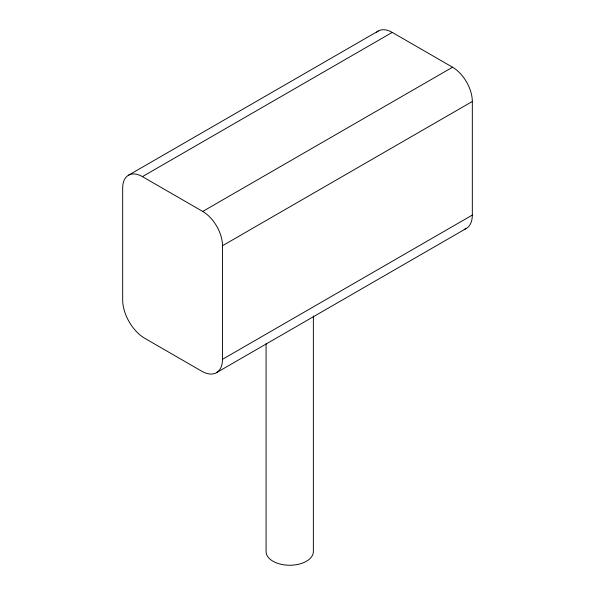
<?xml version="1.0" encoding="UTF-8"?>
<svg xmlns="http://www.w3.org/2000/svg" width="595" height="595" viewBox="0 0 595 595"><rect width="100%" height="100%" fill="white"/><g stroke="black" fill="none" stroke-linecap="round" stroke-linejoin="round"><path stroke-width="0.89" d="M128.453 175.242L378.271 31.014M472.326 215.07L222.508 359.298A29.259 16.891 60 0 1 201.817 371.243L144.823 338.339A31.319 18.088 60 0 1 122.674 299.977L122.674 188.027A27.913 16.117 60 0 1 142.413 176.626L392.231 32.398L452.55 67.22A27.972 16.154 60 0 1 472.326 101.477L472.326 215.07A29.259 16.891 60 0 1 464.234 229.35M142.413 176.626L202.724 211.448L452.55 67.22M222.508 359.298L222.508 245.713L472.326 101.477M216.446 372.693L466.272 228.465M313.364 315.9L313.364 551.602A23.644 13.648 0 0 1 289.72 565.25A23.644 13.648 0 0 1 266.077 551.602L266.077 343.739M202.724 211.448A27.972 16.154 60 0 1 222.508 245.713M376.576 32.271A27.913 16.117 60 0 1 392.231 32.398"/></g></svg>
